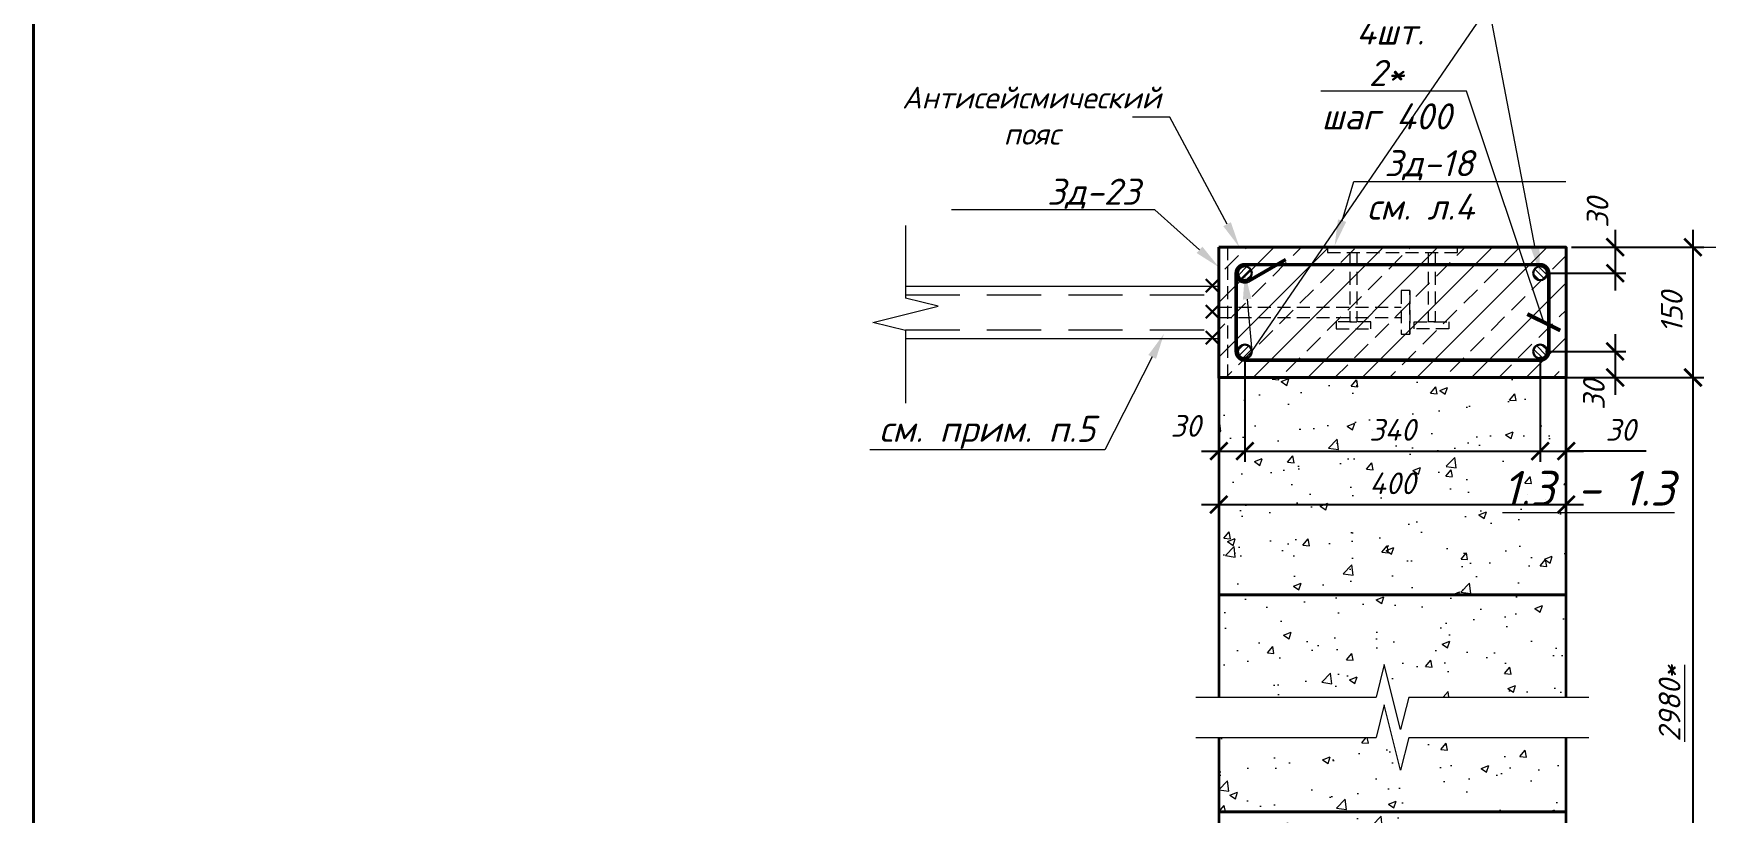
# Model space of a CAD drawing. Header units: millimetres. Extents: x -1807136 to 121189, y 23614 to 410608.
# Drawn here: x 13723 to 15649, y 42724 to 43622 of the extents above; entities that cross this region are included whole.
import ezdxf
from ezdxf import colors
from ezdxf.entities.mleader import LeaderData, LeaderLine
from ezdxf.enums import TextEntityAlignment as Align
from ezdxf.math import Vec2, Vec3

# ---------------------------------------------------------------- set-up
doc = ezdxf.new("R2010")
doc.units = ezdxf.units.MM
doc.header["$PDMODE"] = 3
doc.linetypes.add('HIDDEN', pattern=[0.375, 0.25, -0.125])
doc.layers.get('0').update_dxf_attribs({"lineweight": 5})
doc.layers.get('Defpoints').update_dxf_attribs({"lineweight": 0})
for name, color, linetype, lineweight in [('!!!Металл', 7, 'Continuous', 15), ('#Cварка', 96, 'Continuous', 30), ('#Dimensions', 7, 'Continuous', 9), ('#Арматура', 152, 'Continuous', 30), ('#Бетон разрез', 22, 'Continuous', 40), ('#Выноски', 7, 'Continuous', 15), ('#Газобетон', 152, 'Continuous', 35), ('#разм', 7, 'Continuous', 9), ('A-okno', 7, 'Continuous', 0), ('k_ Каркасы', 66, 'Continuous', 0)]:
    doc.layers.add(name, color=color, linetype=linetype, lineweight=lineweight)
doc.layers.add('#Hatch', color=7, linetype='Continuous', lineweight=5, true_color=0x525252)
doc.styles.add('STEP PR', font='isocpeui.ttf')
doc.dimstyles.new('SPDS', dxfattribs={"dimscale": 10, "dimtxt": 2.5, "dimasz": 2, "dimexe": 1.25, "dimexo": 0.625, "dimtad": 1, "dimdec": 0, "dimrnd": 0.001, "dimtxsty": 'STEP PR', "dimblk": 'ARCHTICK', "dimcen": 2.5, "dimdle": 2, "dimclrd": 256, "dimclre": 256, "dimclrt": 7, "dimadec": 0, "dimazin": 2, "dimtfac": 0.75, "dimtdec": 0, "dimtmove": 1, "dimatfit": 3, "dimfxl": 1, "dimtolj": 1, "dimarcsym": 1})

# ---------------------------------------------------------------- blocks, each defined once
blk = doc.blocks.new('*U120')
at = {"color": 0, "linetype": 'ByBlock', "lineweight": -2}
for p, q in [((2.78125, 0), (3.09375, 1.25)), ((3.09375, 1.25), (3.71875, -1.25)), ((2.78125, 0), (0, 0)), ((3.71875, -1.25), (4.03125, 0)), ((6.8125, 0), (4.03125, 0))]:
    blk.add_line(p, q, dxfattribs=at)
blk = doc.blocks.new('*U28')
at = {"layer": '#Арматура', "lineweight": 0}
h = blk.add_hatch(dxfattribs=at)
h.set_pattern_fill('ANSI31', scale=1.6)
edge = h.paths.add_edge_path()
edge.add_arc((0, 8), 8, 0, 360)
blk.add_circle((0, 8), 8)
blk = doc.blocks.new('Г.б.250х400')
at = {"layer": '#Hatch'}
h = blk.add_hatch(dxfattribs=at)
h.set_pattern_fill('AR-CONC', color=256, scale=0.5)
h.paths.add_polyline_path([(400, 250), (0, 250), (0, 0), (400, 0)])
at = {"layer": '#Газобетон'}
blk.add_lwpolyline([(0, 0), (400, 0), (400, 250), (0, 250)], close=True, dxfattribs=at)
blk = doc.blocks.new('*U86')
at = {"color": 0, "linetype": 'ByBlock', "lineweight": -2}
for p, q in [((6.917, 0), (7.229, 1.25)), ((7.229, 1.25), (7.854, -1.25)), ((6.917, 0), (0, 0)), ((7.854, -1.25), (8.167, 0)), ((15.083, 0), (8.167, 0))]:
    blk.add_line(p, q, dxfattribs=at)
blk = doc.blocks.new('*U91')
for p, q in [((-0.5, 0.5), (0.5, -0.5)), ((0.5, 0.5), (-0.5, -0.5)), ((1.5, 0.5), (2.5, -0.5)), ((2.5, 0.5), (1.5, -0.5)), ((3.5, 0.5), (4.5, -0.5)), ((4.5, 0.5), (3.5, -0.5))]:
    blk.add_line(p, q)
blk = doc.blocks.new('*U96')
at = {"layer": '#разм', "ltscale": 100, "elevation": 0}
for points in [[(4577173, -920400), (4578375, -920400)], [(4577173, -921000), (4577173, -920400)], [(4575899, -921000), (4577323, -921000)]]:
    blk.add_lwpolyline(points, dxfattribs=at)
at = {"layer": 'A-okno', "color": 0, "lineweight": 50, "ltscale": 100, "elevation": 0}
for points in [[(4577173, -921000), (4576973, -920800)], [(4577173, -921000), (4577373, -920800)]]:
    blk.add_lwpolyline(points, dxfattribs=at)
at = {"layer": '#разм', "style": 'STEP PR'}
for tag, p in [('ОТМЕТКА', (4577216, -920299)), ('ПРИМЕЧАНИЕ', (4577314, -920711))]:
    blk.add_attdef(tag, p, '', height=250, dxfattribs=at)
blk = doc.blocks.new('_ArchTick')
at = {"color": 0, "linetype": 'ByBlock', "const_width": 0.15}
blk.add_lwpolyline([(-0.5, -0.5), (0.5, 0.5)], dxfattribs=at)
blk = doc.blocks.new('*D102')
at = {"layer": '#Dimensions', "lineweight": -2, "transparency": 16777216}
for p, q in [((15633.8, 42456.4), (15633.8, 43246.4)), ((15493.9, 43226.4), (15646.3, 43226.4)), ((15493.9, 42476.4), (15646.3, 42476.4))]:
    blk.add_line(p, q, dxfattribs=at)
at = {"layer": 'Defpoints', "color": 0, "lineweight": 40, "transparency": 16777216}
for p in [(15487.7, 43226.4), (15633.8, 43226.4), (15487.7, 42476.4)]:
    blk.add_point(p, dxfattribs=at)
at = {"layer": '#Dimensions', "lineweight": -2, "transparency": 16777216, "xscale": 20, "yscale": 20, "zscale": 20}
for p, rotation in [((15633.8, 43226.4), 90), ((15633.8, 42476.4), 270)]:
    blk.add_blockref('_ArchTick', p, dxfattribs=dict(at, rotation=rotation))
at = {"layer": '#Dimensions', "transparency": 16777216, "insert": (15606.8, 42851.4), "char_height": 25, "attachment_point": 5, "rotation": 90, "style": 'STEP PR'}
blk.add_mtext('\\A1;\\L2980*', dxfattribs=at)
blk = doc.blocks.new('*D103')
at = {"layer": '#Dimensions', "lineweight": -2, "transparency": 16777216}
for p, q in [((15633.8, 43206.4), (15633.8, 43396.4)), ((15493.9, 43376.4), (15646.3, 43376.4)), ((15493.9, 43226.4), (15646.3, 43226.4))]:
    blk.add_line(p, q, dxfattribs=at)
at = {"layer": 'Defpoints', "color": 0, "lineweight": 40, "transparency": 16777216}
for p in [(15487.7, 43376.4), (15633.8, 43376.4), (15487.7, 43226.4)]:
    blk.add_point(p, dxfattribs=at)
at = {"layer": '#Dimensions', "lineweight": -2, "transparency": 16777216, "xscale": 20, "yscale": 20, "zscale": 20}
for p, rotation in [((15633.8, 43376.4), 90), ((15633.8, 43226.4), 270)]:
    blk.add_blockref('_ArchTick', p, dxfattribs=dict(at, rotation=rotation))
at = {"layer": '#Dimensions', "transparency": 16777216, "insert": (15609.3, 43301.4), "char_height": 25, "attachment_point": 5, "rotation": 90, "style": 'STEP PR'}
blk.add_mtext('\\A1;150', dxfattribs=at)
blk = doc.blocks.new('*D114')
at = {"layer": '#Dimensions', "lineweight": -2, "transparency": 16777216}
for p, q in [((15087.7, 43370.1), (15087.7, 43067.6)), ((15487.7, 43370.1), (15487.7, 43067.6)), ((15067.7, 43080.1), (15507.7, 43080.1))]:
    blk.add_line(p, q, dxfattribs=at)
at = {"layer": 'Defpoints', "color": 0, "lineweight": 40, "transparency": 16777216}
for p in [(15087.7, 43376.4), (15487.7, 43376.4), (15487.7, 43080.1)]:
    blk.add_point(p, dxfattribs=at)
at = {"layer": '#Dimensions', "lineweight": -2, "transparency": 16777216, "xscale": 20, "yscale": 20, "zscale": 20, "rotation": 180}
blk.add_blockref('_ArchTick', (15087.7, 43080.1), dxfattribs=at)
at = {"layer": '#Dimensions', "lineweight": -2, "transparency": 16777216, "xscale": 20, "yscale": 20, "zscale": 20}
blk.add_blockref('_ArchTick', (15487.7, 43080.1), dxfattribs=at)
at = {"layer": '#Dimensions', "transparency": 16777216, "insert": (15287.7, 43104.6), "char_height": 25, "attachment_point": 5, "style": 'STEP PR'}
blk.add_mtext('\\A1;400', dxfattribs=at)
blk = doc.blocks.new('*D115')
at = {"layer": '#Dimensions', "lineweight": -2, "transparency": 16777216}
for p, q in [((15117.7, 43250.1), (15117.7, 43129.2)), ((15087.7, 43220.1), (15087.7, 43129.2)), ((15067.7, 43141.7), (15137.7, 43141.7))]:
    blk.add_line(p, q, dxfattribs=at)
at = {"layer": 'Defpoints', "color": 0, "lineweight": 40, "transparency": 16777216}
for p in [(15117.7, 43256.4), (15087.7, 43226.4), (15117.7, 43141.7)]:
    blk.add_point(p, dxfattribs=at)
at = {"layer": '#Dimensions', "lineweight": -2, "transparency": 16777216, "xscale": 20, "yscale": 20, "zscale": 20, "rotation": 180}
blk.add_blockref('_ArchTick', (15087.7, 43141.7), dxfattribs=at)
at = {"layer": '#Dimensions', "lineweight": -2, "transparency": 16777216, "xscale": 20, "yscale": 20, "zscale": 20}
blk.add_blockref('_ArchTick', (15117.7, 43141.7), dxfattribs=at)
at = {"layer": '#Dimensions', "transparency": 16777216, "insert": (15049.5, 43170.7), "char_height": 25, "attachment_point": 5, "style": 'STEP PR'}
blk.add_mtext('\\A1;30', dxfattribs=at)
blk = doc.blocks.new('*D116')
at = {"layer": '#Dimensions', "lineweight": -2, "transparency": 16777216}
for p, q in [((15117.7, 43250.1), (15117.7, 43129.2)), ((15457.7, 43250.1), (15457.7, 43129.2)), ((15097.7, 43141.7), (15477.7, 43141.7))]:
    blk.add_line(p, q, dxfattribs=at)
at = {"layer": 'Defpoints', "color": 0, "lineweight": 40, "transparency": 16777216}
for p in [(15117.7, 43256.4), (15457.7, 43256.4), (15457.7, 43141.7)]:
    blk.add_point(p, dxfattribs=at)
at = {"layer": '#Dimensions', "lineweight": -2, "transparency": 16777216, "xscale": 20, "yscale": 20, "zscale": 20, "rotation": 180}
blk.add_blockref('_ArchTick', (15117.7, 43141.7), dxfattribs=at)
at = {"layer": '#Dimensions', "lineweight": -2, "transparency": 16777216, "xscale": 20, "yscale": 20, "zscale": 20}
blk.add_blockref('_ArchTick', (15457.7, 43141.7), dxfattribs=at)
at = {"layer": '#Dimensions', "transparency": 16777216, "insert": (15287.7, 43166.2), "char_height": 25, "attachment_point": 5, "style": 'STEP PR'}
blk.add_mtext('\\A1;340', dxfattribs=at)
blk = doc.blocks.new('*D117')
at = {"layer": '#Dimensions', "lineweight": -2, "transparency": 16777216}
for p, q in [((15457.7, 43250.1), (15457.7, 43129.2)), ((15487.7, 43220.1), (15487.7, 43129.2)), ((15437.7, 43141.7), (15507.7, 43141.7)), ((15579.9, 43141.7), (15487.7, 43141.7))]:
    blk.add_line(p, q, dxfattribs=at)
at = {"layer": 'Defpoints', "color": 0, "lineweight": 40, "transparency": 16777216}
for p in [(15457.7, 43256.4), (15487.7, 43226.4), (15487.7, 43141.7)]:
    blk.add_point(p, dxfattribs=at)
at = {"layer": '#Dimensions', "lineweight": -2, "transparency": 16777216, "xscale": 20, "yscale": 20, "zscale": 20, "rotation": 180}
blk.add_blockref('_ArchTick', (15457.7, 43141.7), dxfattribs=at)
at = {"layer": '#Dimensions', "lineweight": -2, "transparency": 16777216, "xscale": 20, "yscale": 20, "zscale": 20}
blk.add_blockref('_ArchTick', (15487.7, 43141.7), dxfattribs=at)
at = {"layer": '#Dimensions', "transparency": 16777216, "insert": (15550.4, 43166.2), "char_height": 25, "attachment_point": 5, "style": 'STEP PR'}
blk.add_mtext('\\A1;30', dxfattribs=at)
blk = doc.blocks.new('*D118')
at = {"layer": '#Dimensions', "lineweight": -2, "transparency": 16777216}
for p, q in [((15544.1, 43396.4), (15544.1, 43326.4)), ((15493.9, 43376.4), (15556.6, 43376.4)), ((15463.9, 43346.4), (15556.6, 43346.4))]:
    blk.add_line(p, q, dxfattribs=at)
at = {"layer": 'Defpoints', "color": 0, "lineweight": 40, "transparency": 16777216}
for p in [(15487.7, 43376.4), (15457.7, 43346.4), (15544.1, 43346.4)]:
    blk.add_point(p, dxfattribs=at)
at = {"layer": '#Dimensions', "lineweight": -2, "transparency": 16777216, "xscale": 20, "yscale": 20, "zscale": 20}
for p, rotation in [((15544.1, 43376.4), 90), ((15544.1, 43346.4), 270)]:
    blk.add_blockref('_ArchTick', p, dxfattribs=dict(at, rotation=rotation))
at = {"layer": '#Dimensions', "transparency": 16777216, "insert": (15523.9, 43416.1), "char_height": 25, "attachment_point": 5, "rotation": 90, "style": 'STEP PR'}
blk.add_mtext('\\A1;30', dxfattribs=at)
blk = doc.blocks.new('*D119')
at = {"layer": '#Dimensions', "lineweight": -2, "transparency": 16777216}
for p, q in [((15544.1, 43276.4), (15544.1, 43206.4)), ((15463.9, 43256.4), (15556.6, 43256.4)), ((15463.9, 43226.4), (15556.6, 43226.4))]:
    blk.add_line(p, q, dxfattribs=at)
at = {"layer": 'Defpoints', "color": 0, "lineweight": 40, "transparency": 16777216}
for p in [(15457.7, 43256.4), (15457.7, 43226.4), (15544.1, 43226.4)]:
    blk.add_point(p, dxfattribs=at)
at = {"layer": '#Dimensions', "lineweight": -2, "transparency": 16777216, "xscale": 20, "yscale": 20, "zscale": 20}
for p, rotation in [((15544.1, 43256.4), 90), ((15544.1, 43226.4), 270)]:
    blk.add_blockref('_ArchTick', p, dxfattribs=dict(at, rotation=rotation))
at = {"layer": '#Dimensions', "transparency": 16777216, "insert": (15519.6, 43206.4), "char_height": 25, "attachment_point": 5, "rotation": 90, "style": 'STEP PR'}
blk.add_mtext('\\A1;30', dxfattribs=at)

msp = doc.modelspace()

# ---------------------------------------------------------------- hatches: boundary and pattern name
at = {"layer": '#Hatch'}
h = msp.add_hatch(dxfattribs=at)
h.set_pattern_fill('ANSI33', color=256, scale=7, style=0)
h.paths.add_polyline_path([(15487.7, 43376.4), (15087.7, 43376.4), (15087.7, 43226.4), (15487.7, 43226.4)])
h.paths.add_polyline_path([(15487.7, 42476.4), (15087.7, 42476.4), (15087.7, 42326.4), (15487.7, 42326.4)])
h = msp.add_hatch(dxfattribs=at)
h.set_pattern_fill('AR-CONC', color=256, scale=0.5)
h.set_pattern_definition([(50, (15087.68, 42726.39), (91.092, -7.97), [9.525, -104.775]), (355, (15087.68, 42726.39), (-17.622, 95.528), [7.62, -83.82]), (100.451, (15095.27, 42725.73), (73.47, 87.559), [8.095, -89.045]), (46.184, (15087.68, 42751.79), (135.54, -21.02), [14.287, -157.162]), (96.636, (15098.98, 42750.04), (118.702, 123.713), [12.143, -133.568]), (351.184, (15087.68, 42751.8), (118.7, 123.713), [11.43, -125.73]), (21, (15100.38, 42745.44), (75.807, -51.133), [9.525, -104.775]), (326, (15100.38, 42745.44), (30.901, 92.094), [7.62, -83.82]), (71.451, (15106.7, 42741.18), (106.708, 40.961), [8.095, -89.045]), (37.5, (15087.683, 42726.393), (1.5443, 42.2775), [0, -82.804, 0, -85.09, 0, -84.1375]), (7.5, (15087.683, 42726.393), (33.41, 50.0903), [0, -48.514, 0, -80.899, 0, -32.0675]), (327.5, (15059.36, 42726.393), (67.7953, -2.8644), [0, -31.75, 0, -99.06, 0, -131.445]), (317.5, (15046.66, 42726.393), (74.0646, 12.713), [0, -41.275, 0, -65.786, 0, -93.345])])
h.paths.add_polyline_path([(15087.7, 42858.6), (15268.9, 42858.6), (15278.3, 42896.1), (15297.1, 42821.1), (15306.4, 42858.6), (15487.7, 42858.6), (15487.7, 42976.4), (15087.7, 42976.4)])
h.paths.add_polyline_path([(15268.9, 42812), (15087.7, 42812), (15087.7, 42726.4), (15487.7, 42726.4), (15487.7, 42812), (15306.4, 42812), (15297.1, 42774.5), (15278.3, 42849.5)])

# ---------------------------------------------------------------- linework, layer by layer
at = {"layer": '!!!Металл'}
for points in [[(14726.9, 43331.4), (15087.7, 43331.4)], [(14726.9, 43271.4), (15087.7, 43271.4)]]:
    msp.add_lwpolyline(points, dxfattribs=at)
at = {"layer": '!!!Металл', "linetype": 'HIDDEN', "ltscale": 250}
msp.add_lwpolyline([(14726.9, 43321.4), (15087.7, 43321.4)], dxfattribs=at)
at = {"layer": '#Арматура', "linetype": 'HIDDEN', "lineweight": 18, "ltscale": 60}
for points in [[(15087.7, 43376.4), (15097.7, 43376.4), (15097.7, 43226.4), (15087.7, 43226.4)], [(15212.7, 43376.4), (15212.7, 43370.4), (15362.7, 43370.4), (15362.7, 43376.4)], [(15307.7, 43326.4), (15297.7, 43326.4), (15297.7, 43276.4), (15307.7, 43276.4)], [(15222.7, 43290.4), (15222.7, 43282.4), (15262.7, 43282.4), (15262.7, 43290.4)], [(15352.7, 43290.4), (15352.7, 43282.4), (15312.7, 43282.4), (15312.7, 43290.4)]]:
    msp.add_lwpolyline(points, close=True, dxfattribs=at)
for points in [[(15097.7, 43376.4), (15097.7, 43226.4)], [(15238.7, 43370.4), (15238.7, 43290.4)], [(15246.7, 43370.4), (15246.7, 43290.4)], [(15328.7, 43370.4), (15328.7, 43290.4)], [(15336.7, 43370.4), (15336.7, 43290.4)], [(15297.7, 43326.4), (15297.7, 43276.4)], [(15307.7, 43326.4), (15307.7, 43276.4)], [(15087.7, 43307.4), (15297.7, 43307.4)], [(15087.7, 43295.4), (15297.7, 43295.4)], [(15238.7, 43290.4), (15246.7, 43290.4)], [(15336.7, 43290.4), (15328.7, 43290.4)]]:
    msp.add_lwpolyline(points, dxfattribs=at)
at = {"layer": '#Бетон разрез'}
msp.add_lwpolyline([(15087.7, 43376.4), (15487.7, 43376.4), (15487.7, 43226.4), (15087.7, 43226.4)], close=True, dxfattribs=at)
at = {"layer": '#Газобетон'}
for points in [[(15487.7, 42858.6), (15487.7, 42976.4), (15087.7, 42976.4), (15087.7, 42858.6)], [(15087.7, 42812), (15087.7, 42726.4), (15487.7, 42726.4), (15487.7, 42812)]]:
    msp.add_lwpolyline(points, dxfattribs=at)
at = {"color": 3, "lineweight": 40}
msp.add_lwpolyline([(13722.6, 44882.4), (24318.1, 44882.4), (24318.1, 37576), (13722.6, 37576)], close=True, dxfattribs=at)
at = {"linetype": 'HIDDEN', "ltscale": 20}
for points in [[(15087.7, 43307.4), (15097.7, 43307.4)], [(15087.7, 43295.4), (15097.7, 43295.4)]]:
    msp.add_lwpolyline(points, dxfattribs=at)
at = {"linetype": 'HIDDEN', "ltscale": 250}
msp.add_lwpolyline([(14726.9, 43281.4), (15087.7, 43281.4)], dxfattribs=at)
at = {"layer": 'k_ Каркасы', "const_width": 4}
msp.add_lwpolyline([(15107.7, 43346.4), (15107.7, 43256.4, 0.414214), (15117.7, 43246.4), (15457.7, 43246.4, 0.414214), (15467.7, 43256.4), (15467.7, 43346.4, 0.414214), (15457.7, 43356.4), (15117.7, 43356.4, 0.414214), (15107.7, 43346.4, 0.414214), (15117.7, 43336.4, 0.098491), (15121.5, 43337.2), (15164.8, 43362.2)], format="xyb", dxfattribs=at)

# ---------------------------------------------------------------- block references
at = {"layer": '#Cварка', "xscale": -15, "yscale": 15, "zscale": 15, "rotation": 90}
msp.add_blockref('*U91', (15080.2, 43332.2), dxfattribs=at)
at = {"layer": '#Dimensions', "xscale": 0.1, "yscale": 0.1, "zscale": 0.1}
msp.add_blockref('*U96', (-442018.9, 135476.4, 0), dxfattribs=at).add_auto_attribs({'ОТМЕТКА': '+10,400*'})
at = {"layer": '#Арматура'}
for p in [(15117.7, 43338.4), (15117.7, 43248.4)]:
    msp.add_blockref('*U28', p, dxfattribs=at)
at = {"layer": '#Арматура', "xscale": -1}
for p in [(15457.7, 43338.4), (15457.7, 43248.4)]:
    msp.add_blockref('*U28', p, dxfattribs=at)
at = {"xscale": -30, "yscale": -30, "zscale": -30, "rotation": 270}
msp.add_blockref('*U120', (14726.9, 43196.9), dxfattribs=at)
for p in [(15087.7, 42976.4), (15087.7, 42476.4)]:
    msp.add_blockref('Г.б.250х400', p)
at = {"xscale": -30, "yscale": -30, "zscale": -30}
for p in [(15513.9, 42858.6), (15513.9, 42812)]:
    msp.add_blockref('*U86', p, dxfattribs=at)

# ---------------------------------------------------------------- texts
at = {"layer": '#Dimensions', "style": 'STEP PR'}
msp.add_text('%%U1.3 - 1.3', height=40, dxfattribs=at).set_placement((15513.6, 43078.9), align=Align.CENTER)

# ---------------------------------------------------------------- dimensions: what is measured, and where the dimension line sits
at = {"layer": '#Dimensions'}
for base, p1, p2, picture, middle in [((15544.1, 43346.4), (15487.7, 43376.4), (15457.7, 43346.4), '*D118', (15548.4, 43416.1)), ((15544.1, 43226.4), (15457.7, 43256.4), (15457.7, 43226.4), '*D119', (15544.1, 43206.4))]:
    dim = msp.add_linear_dim(base=base, p1=p1, p2=p2, angle=90, dimstyle='SPDS', override={"dimscale": 10, "dimgap": 1.2, "dimrnd": 5, "dimtxsty": 'STEP PR', "dimblk1": 'ArchTick', "dimblk2": 'ArchTick', "dimsah": 1, "dimclrt": 256}, dxfattribs=at)
    dim.commit()
    dim.dimension.update_dxf_attribs({"geometry": picture, "text_midpoint": middle, "dimtype": 160})
dim = msp.add_linear_dim(base=(15633.8, 43376.4), p1=(15487.7, 43226.4), p2=(15487.7, 43376.4), angle=90, dimstyle='SPDS', override={"dimscale": 10, "dimgap": 1.2, "dimrnd": 5, "dimtxsty": 'STEP PR', "dimblk1": 'ArchTick', "dimblk2": 'ArchTick', "dimsah": 1, "dimclrt": 256}, dxfattribs=at)
dim.commit()
dim.dimension.update_dxf_attribs({"geometry": '*D103', "text_midpoint": (15609.3, 43301.4)})
for base, p1, p2, picture, middle in [((15487.7, 43080.1), (15087.7, 43376.4), (15487.7, 43376.4), '*D114', (15287.7, 43104.6)), ((15457.7, 43141.7), (15117.7, 43256.4), (15457.7, 43256.4), '*D116', (15287.7, 43166.2))]:
    dim = msp.add_linear_dim(base=base, p1=p1, p2=p2, dimstyle='SPDS', override={"dimscale": 10, "dimgap": 1.2, "dimrnd": 5, "dimtxsty": 'STEP PR', "dimblk1": 'ArchTick', "dimblk2": 'ArchTick', "dimsah": 1, "dimclrt": 256}, dxfattribs=at)
    dim.commit()
    dim.dimension.update_dxf_attribs({"geometry": picture, "text_midpoint": middle})
for base, p1, p2, picture, middle in [((15117.7, 43141.7), (15087.7, 43226.4), (15117.7, 43256.4), '*D115', (15049.5, 43146.2)), ((15487.7, 43141.7), (15457.7, 43256.4), (15487.7, 43226.4), '*D117', (15550.4, 43138))]:
    dim = msp.add_linear_dim(base=base, p1=p1, p2=p2, dimstyle='SPDS', override={"dimscale": 10, "dimgap": 1.2, "dimrnd": 5, "dimtxsty": 'STEP PR', "dimblk1": 'ArchTick', "dimblk2": 'ArchTick', "dimsah": 1, "dimclrt": 256}, dxfattribs=at)
    dim.commit()
    dim.dimension.update_dxf_attribs({"geometry": picture, "text_midpoint": middle, "dimtype": 160})
dim = msp.add_linear_dim(base=(15633.8, 43226.4), p1=(15487.7, 42476.4), p2=(15487.7, 43226.4), angle=90, text='%%U2980*', dimstyle='SPDS', override={"dimscale": 10, "dimgap": 1.2, "dimrnd": 5, "dimtxsty": 'STEP PR', "dimblk1": 'ArchTick', "dimblk2": 'ArchTick', "dimsah": 1, "dimclrt": 256}, dxfattribs=at)
dim.commit()
dim.dimension.update_dxf_attribs({"geometry": '*D102', "text_midpoint": (15606.8, 42851.4)})

# ---------------------------------------------------------------- leaders
at = {"layer": '#Выноски'}
ml = msp.add_multileader_mtext('Standard', dxfattribs=at)
ml.set_content('\\A1;     1\\~\\~\\~\\~\\~\\~\\P4шт.             ', color=256, style='STEP PR')
ml.set_leader_properties(color=256, linetype='ByLayer', lineweight=-1)
ml.build(insert=Vec2(0, 0))
ml.multileader.update_dxf_attribs({"text_left_attachment_type": 6, "text_right_attachment_type": 6, "dogleg_length": 0, "arrow_head_size": 30, "scale": 0.1})
ctx = ml.context
ctx.base_point, ctx.scale, ctx.char_height, ctx.arrow_head_size, ctx.landing_gap_size, ctx.plane_origin = Vec3(15171.6, 43653.7), 0.1, 30, 30, 12.5, Vec3(17849.8, 42126.1)
ctx.left_attachment, ctx.right_attachment, ctx.text_align_type = 6, 6, 1
notes = []
notes.append((ctx, [(1, (1, 1, 0), (15398.5, 43653.7), (-1, 0), 0, [(2, [(15117.7, 43346.4), (15125.7, 43256.4)], 0, []), (0, [(15457.7, 43346.4)], 0, [])])]))
ctx.mtext.insert, ctx.mtext.rotation, ctx.mtext.width, ctx.mtext.defined_height, ctx.mtext.alignment, ctx.mtext.flow_direction = Vec3(15285.1, 43689.7), 6.283185, 330.625, 77, 2, 5
ml = msp.add_multileader_mtext('Standard', dxfattribs=at)
ml.set_content('\\A1;2*\\Pшаг 400', color=256, style='STEP PR')
ml.set_leader_properties(color=256, linetype='ByLayer', lineweight=-1)
ml.set_arrow_properties(name='ARCHTICK')
ml.build(insert=Vec2(0, 0))
ml.multileader.update_dxf_attribs({"text_left_attachment_type": 6, "text_right_attachment_type": 6, "dogleg_length": 0, "arrow_head_size": 30, "scale": 0.1})
ctx = ml.context
ctx.base_point, ctx.scale, ctx.char_height, ctx.arrow_head_size, ctx.landing_gap_size, ctx.plane_origin = Vec3(15188.8, 43556), 0.1, 30, 30, 12.5, Vec3(16306.6, 42476.1)
ctx.left_attachment, ctx.right_attachment, ctx.text_align_type = 6, 6, 1
notes.append((ctx, [(1, (1, 1, 0), (15372.8, 43556), (-1, 0), 0, [(1, [(15461.9, 43290)], 0, [])])]))
ctx.mtext.insert, ctx.mtext.rotation, ctx.mtext.alignment, ctx.mtext.flow_direction = Vec3(15280.8, 43592), 6.283185, 2, 5
ml = msp.add_multileader_mtext('Standard', dxfattribs=at)
ml.set_content('{\\H0.83333x;Aнтисейсмический\\P\\pxqc;пояс\\A1;\\H1.2x;             }', color=256, style='STEP PR')
ml.set_leader_properties(color=256, linetype='ByLayer', lineweight=-1)
ml.build(insert=Vec2(0, 0))
ml.multileader.update_dxf_attribs({"text_left_attachment_type": 6, "text_right_attachment_type": 6, "dogleg_length": 0, "arrow_head_size": 30, "scale": 0.1})
ctx = ml.context
ctx.base_point, ctx.scale, ctx.char_height, ctx.arrow_head_size, ctx.landing_gap_size, ctx.plane_origin = Vec3(14712.5, 43526.1), 0.1, 30, 30, 12.5, Vec3(17319, 42143.3)
ctx.left_attachment, ctx.right_attachment, ctx.text_align_type = 6, 6, 1
notes.append((ctx, [(1, (1, 1, 0), (15031.4, 43526.1), (-1, 0), 0, [(1, [(15111.4, 43376.4)], 0, [])])]))
ctx.mtext.insert, ctx.mtext.rotation, ctx.mtext.width, ctx.mtext.defined_height, ctx.mtext.alignment, ctx.mtext.flow_direction = Vec3(14872, 43561.1), 6.283185, 304.221, 104, 2, 5
ml = msp.add_multileader_mtext('Standard', dxfattribs=at)
ml.set_content('\\A1; Зд-18\\Pсм. л.4           ', color=256, style='STEP PR')
ml.set_leader_properties(color=256, linetype='ByLayer', lineweight=-1)
ml.build(insert=Vec2(0, 0))
ml.multileader.update_dxf_attribs({"text_left_attachment_type": 6, "text_right_attachment_type": 6, "dogleg_length": 0, "arrow_head_size": 30, "scale": 0.1})
ctx = ml.context
ctx.base_point, ctx.scale, ctx.char_height, ctx.arrow_head_size, ctx.landing_gap_size, ctx.plane_origin = Vec3(15243.1, 43452.1), 0.1, 30, 30, 12.5, Vec3(18035.7, 42281)
ctx.left_attachment, ctx.right_attachment, ctx.text_align_type = 6, 6, 1
notes.append((ctx, [(0, (1, 1, 0), (15243.1, 43452.1), (1, 0), 0, [(3, [(15221.1, 43378.2)], 0, [])])]))
ctx.mtext.insert, ctx.mtext.rotation, ctx.mtext.alignment, ctx.mtext.flow_direction = Vec3(15320.2, 43488.1), 6.283185, 2, 5
ml = msp.add_multileader_mtext('Standard', dxfattribs=at)
ml.set_content('\\A1; Зд-23           ', color=256, style='STEP PR')
ml.set_leader_properties(color=256, linetype='ByLayer', lineweight=-1)
ml.build(insert=Vec2(0, 0))
ml.multileader.update_dxf_attribs({"text_left_attachment_type": 6, "text_right_attachment_type": 6, "dogleg_length": 0, "arrow_head_size": 30, "scale": 0.1})
ctx = ml.context
ctx.base_point, ctx.scale, ctx.char_height, ctx.arrow_head_size, ctx.landing_gap_size, ctx.plane_origin = Vec3(14853.5, 43419.3), 0.1, 30, 30, 12.5, Vec3(17743.6, 42281)
ctx.left_attachment, ctx.right_attachment, ctx.text_align_type = 6, 6, 1
notes.append((ctx, [(1, (1, 1, 0), (15014, 43419.3), (-1, 0), 0, [(3, [(15087.8, 43353.4)], 0, [])])]))
ctx.mtext.insert, ctx.mtext.rotation, ctx.mtext.alignment, ctx.mtext.flow_direction = Vec3(14933.8, 43455.3), 6.283185, 2, 5
ml = msp.add_multileader_mtext('Standard', dxfattribs=at)
ml.set_content('\\A1;см. прим. п.5', color=256, style='STEP PR')
ml.set_leader_properties(color=256, linetype='ByLayer', lineweight=-1)
ml.build(insert=Vec2(0, 0))
ml.multileader.update_dxf_attribs({"text_left_attachment_type": 6, "text_right_attachment_type": 6, "dogleg_length": 0, "arrow_head_size": 30, "scale": 0.1})
ctx = ml.context
ctx.base_point, ctx.scale, ctx.char_height, ctx.arrow_head_size, ctx.landing_gap_size, ctx.plane_origin = Vec3(14685.6, 43143.3), 0.1, 30, 30, 12.5, Vec3(17635.2, 42012.8)
ctx.left_attachment, ctx.right_attachment, ctx.text_align_type = 6, 6, 1
notes.append((ctx, [(1, (1, 1, 0), (14956.4, 43143.3), (-1, 0), 0, [(3, [(15024.6, 43276.8)], 0, [])])]))
ctx.mtext.insert, ctx.mtext.rotation, ctx.mtext.alignment, ctx.mtext.flow_direction = Vec3(14821, 43182.3), 6.283185, 2, 5
for ctx, leaders in notes:
    for number, flags, end, landing, length, lines in leaders:
        leader = LeaderData()
        leader.index, (leader.has_last_leader_line, leader.has_dogleg_vector, leader.attachment_direction) = number, flags
        leader.last_leader_point, leader.dogleg_vector, leader.dogleg_length = Vec3(end), Vec3(landing), length
        for number, points, colour, breaks in lines:
            line = LeaderLine()
            line.index, line.vertices, line.color, line.breaks = number, Vec3.list(points), colors.encode_raw_color(colour), breaks
            leader.lines.append(line)
        ctx.leaders.append(leader)

doc.saveas('drawing.dxf')
